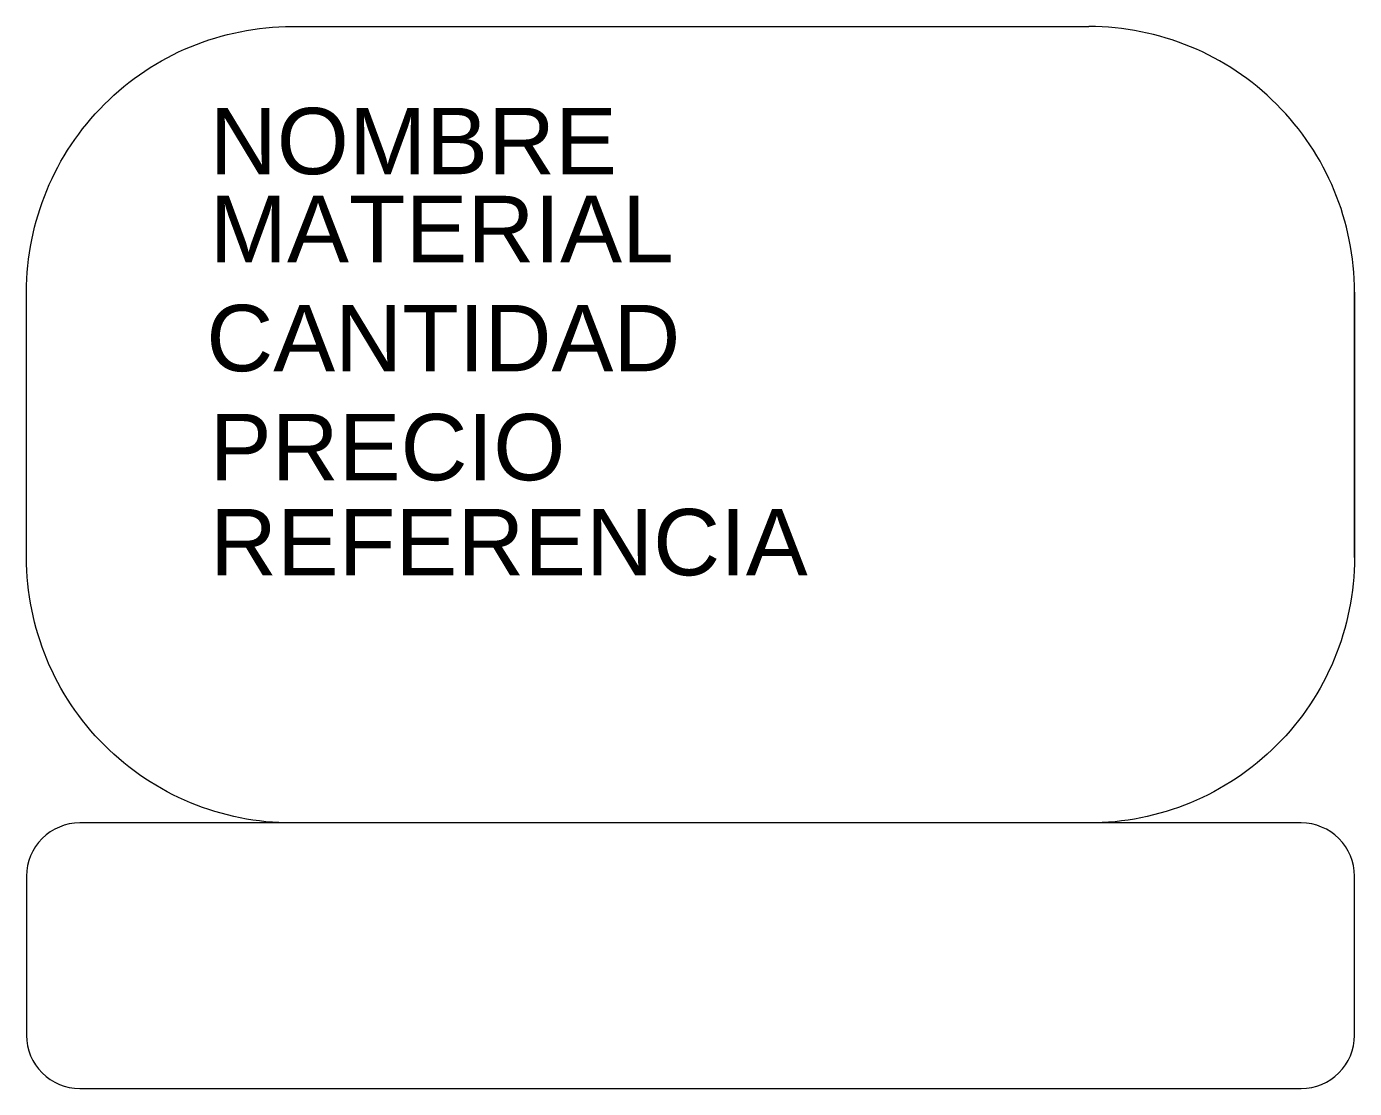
# Model space of a CAD drawing. Header units: centimetres. Extents: x 85.7 to 135.7, y 90.2 to 130.2.
import ezdxf

# ---------------------------------------------------------------- set-up
doc = ezdxf.new("R2010")
doc.units = ezdxf.units.CM
doc.styles.get("Standard").update_dxf_attribs({"font": 'arial.ttf'})

msp = doc.modelspace()

# ---------------------------------------------------------------- linework, layer by layer
for points in [[(135.664, 120.193), (135.664, 110.193, -0.414214), (125.664, 100.193), (95.664, 100.193, -0.414214), (85.664, 110.193), (85.664, 120.193, -0.414214), (95.664, 130.193), (125.664, 130.193)], [(135.664, 110.193), (135.664, 120.193, 0.414214), (125.664, 130.193)]]:
    msp.add_lwpolyline(points, format="xyb")
msp.add_lwpolyline([(133.664, 100.193), (87.664, 100.193, 0.414214), (85.664, 98.193), (85.664, 92.193, 0.414214), (87.664, 90.193), (133.664, 90.193, 0.414214), (135.664, 92.193), (135.664, 98.193, 0.414214)], format="xyb", close=True)

# ---------------------------------------------------------------- texts
msp.add_attdef('NOMBRE', (92.564, 124.63), 'SillaCAD', height=2.5)
for tag, p, s, flags in [('MATERIAL', (92.564, 121.317), 'MaderaCAD', 1), ('CANTIDAD', (92.432, 117.209), '1', 3), ('PRECIO', (92.564, 113.101), '60000', 9), ('REFERENCIA', (92.57, 109.521), 'SillaCADR', 5)]:
    msp.add_attdef(tag, p, s, height=2.5, dxfattribs=dict(flags=flags))

doc.saveas('drawing.dxf')
